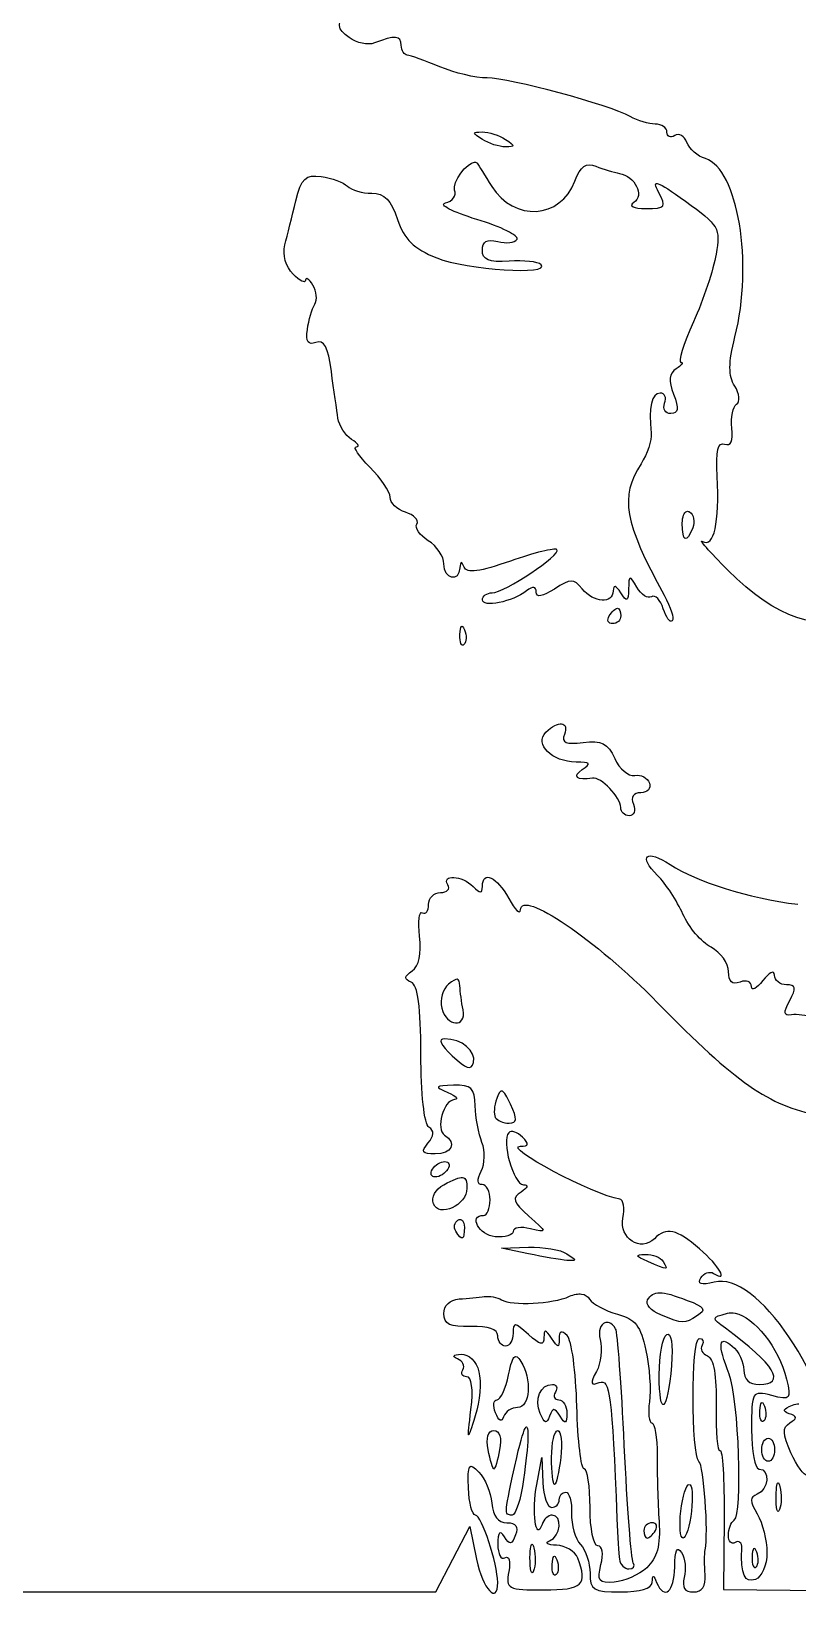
# Model space of a CAD drawing. Header units: millimetres. Extents: x 3 to 110, y 3 to 41.
# Drawn here: x 75.32 to 85.44, y 2.85 to 23.66 of the extents above; entities that cross this region are included whole.
import ezdxf

# ---------------------------------------------------------------- set-up
doc = ezdxf.new("R2010")
doc.units = ezdxf.units.MM
doc.layers.add('1', color=7, linetype='CONTINUOUS')

msp = doc.modelspace()

# ---------------------------------------------------------------- linework, layer by layer
at = {"layer": '1', "color": 7}
for points in [[(81.28034, 22.331313)], [(81.178529, 21.933404)], [(83.981468, 17.315087)], [(83.064715, 16.035063)], [(81.003851, 15.793735)], [(82.327824, 14.506993)], [(80.947548, 11.129427)], [(80.781654, 10.343947)], [(81.544394, 9.650448)], [(80.78475, 8.720275)], [(81.019885, 8.508402)], [(80.957364, 7.946679)], [(83.433676, 7.493477)], [(82.591878, 6.968963)], [(83.624361, 6.986531)], [(84.619669, 6.71523)], [(82.898847, 6.589141)], [(83.716356, 6.432561)], [(80.999221, 6.172113)], [(81.708727, 6.139556)], [(82.206884, 5.773688)], [(84.966405, 5.531843)], [(81.856523, 5.207832)], [(81.432767, 5.163906)], [(82.276125, 5.163906)], [(85.056839, 5.062621)], [(84.014541, 4.452839)], [(85.193258, 4.471442)], [(83.521544, 3.944861)], [(81.942301, 3.658574)], [(84.864593, 3.601731)], [(82.22342, 3.499928)]]:
    msp.add_lwpolyline(points, close=True, dxfattribs=at)
for points in [[(81.890125, 7.500711), (81.534578, 7.575644), (81.890125, 7.587529), (81.890125, 7.587529)], [(85.007759, 5.487917), (85.00723, 5.487917)], [(81.99863, 4.452839), (82.066337, 4.808373), (82.079778, 4.478163)], [(84.474439, 4.002223), (84.467216, 3.063263), (86.225767, 3.04466), (87.983789, 3.026054), (87.949155, 3.324229)], [(71.372421, 3.03019), (80.666428, 3.03019), (80.890689, 3.462204), (81.114976, 3.893701), (81.203849, 3.462204)]]:
    msp.add_lwpolyline(points, dxfattribs=at)
for points in [[(79.520758, 23.578264), (79.353779, 23.70034), (79.352853, 23.731143), (79.505756, 24.037667)], [(79.855085, 23.507983), (79.769651, 23.474669), (79.619182, 23.506292), (79.520758, 23.578264)], [(80.20907, 23.477495), (80.204334, 23.607662), (80.127288, 23.614136), (79.855085, 23.507983)], [(80.288154, 23.346238), (80.24725, 23.348664), (80.211716, 23.407645), (80.20907, 23.477495)], [(80.71654, 23.19379), (80.521754, 23.275181), (80.329032, 23.343857), (80.288154, 23.346238)], [(81.342332, 23.045481), (81.192896, 23.045481), (80.911353, 23.112397), (80.71654, 23.19379)], [(83.234736, 22.534918), (82.955653, 22.691077), (81.641681, 23.045481), (81.342332, 23.045481)], [(83.564935, 22.436215), (83.480348, 22.436215), (83.331758, 22.480625), (83.234736, 22.534918)], [(81.28034, 22.233127), (81.144874, 22.320661), (81.144874, 22.331313), (81.28034, 22.331313)], [(81.28034, 22.331313), (81.36416, 22.331313), (81.501399, 22.287295), (81.585219, 22.233127)], [(83.718949, 22.328728), (83.718949, 22.387905), (83.649522, 22.436215), (83.564935, 22.436215)], [(83.821263, 22.284286), (83.764986, 22.249507), (83.718949, 22.269549), (83.718949, 22.328728)], [(83.983003, 22.192304), (83.9503, 22.277532), (83.87754, 22.319066), (83.821263, 22.284286)], [(81.585219, 22.134426), (81.501399, 22.134426), (81.36416, 22.178964), (81.28034, 22.233127)], [(81.585219, 22.233127), (81.720686, 22.145597), (81.720686, 22.134426), (81.585219, 22.134426)], [(84.226922, 21.978881), (84.12556, 22.011054), (84.015705, 22.107069), (83.983003, 22.192304)], [(80.914475, 21.562369), (80.874814, 21.665697), (81.081877, 21.931139), (81.178529, 21.933404)], [(81.178529, 21.933404), (81.19234, 21.93373), (81.203849, 21.929041), (81.212131, 21.917386)], [(81.212131, 21.917386), (81.227688, 21.895452), (81.315159, 21.757668), (81.406414, 21.611462)], [(82.502476, 21.681741), (82.577829, 21.879966), (82.649584, 21.930245), (82.780499, 21.877593)], [(82.780499, 21.877593), (82.877496, 21.838575), (83.017778, 21.796549), (83.092099, 21.78406)], [(84.617579, 19.62192), (84.863932, 20.600276), (84.658245, 21.84198), (84.226922, 21.978881)], [(78.816411, 21.420259), (78.890124, 21.721275), (78.941691, 21.770622), (79.152299, 21.741685)], [(79.152299, 21.741685), (79.289142, 21.722884), (79.444425, 21.665609), (79.497501, 21.614561)], [(81.406414, 21.611462), (81.70026, 21.140626), (82.311658, 21.179851), (82.502476, 21.681741)], [(83.092099, 21.78406), (83.296648, 21.749633), (83.424653, 21.489929), (83.281752, 21.399071)], [(83.609385, 21.536014), (83.513394, 21.715404), (83.575651, 21.694697), (83.962842, 21.416642)], [(79.497501, 21.614561), (79.550603, 21.563512), (79.695779, 21.521544), (79.819948, 21.521544)], [(79.819948, 21.521544), (79.986794, 21.521544), (80.075482, 21.431358), (80.15999, 21.175313)], [(80.792502, 21.392869), (80.887196, 21.414811), (80.941859, 21.491003), (80.914475, 21.562369)], [(83.442989, 21.320006), (83.700878, 21.318587), (83.715536, 21.337693), (83.609385, 21.536014)], [(78.672743, 20.839933), (78.703672, 20.963544), (78.768522, 21.224679), (78.816411, 21.420259)], [(81.20541, 21.175829), (80.88336, 21.27332), (80.697808, 21.370935), (80.792502, 21.392869)], [(83.281752, 21.399071), (83.20923, 21.352975), (83.274317, 21.321064), (83.442989, 21.320006)], [(83.962842, 21.416642), (84.405224, 21.098949), (84.42901, 21.058222), (84.370061, 20.716426)], [(80.15999, 21.175313), (80.247011, 20.911667), (80.370704, 20.790191), (80.677779, 20.667335)], [(81.738704, 20.913831), (81.767411, 20.960289), (81.527434, 21.078336), (81.20541, 21.175829)], [(78.780216, 20.451327), (78.681659, 20.549876), (78.638876, 20.704472), (78.672743, 20.839933)], [(81.28034, 20.768104), (81.28034, 20.885489), (81.341036, 20.920059), (81.483408, 20.882825)], [(81.483408, 20.882825), (81.595115, 20.853612), (81.709997, 20.86737), (81.738704, 20.913831)], [(80.677779, 20.667335), (81.072219, 20.509506), (82.197253, 20.435634), (82.055992, 20.5769)], [(81.632765, 20.624443), (81.363949, 20.606341), (81.28034, 20.64025), (81.28034, 20.768104)], [(82.055992, 20.5769), (82.016754, 20.61613), (81.82636, 20.637487), (81.632765, 20.624443)], [(84.370061, 20.716426), (84.335639, 20.516827), (84.20012, 20.113211), (84.06931, 19.819841)], [(78.945078, 20.37123), (78.944231, 20.32533), (78.870148, 20.361398), (78.780216, 20.451327)], [(79.040169, 20.30715), (78.988813, 20.388306), (78.945078, 20.417132), (78.945078, 20.37123)], [(79.066521, 20.053418), (79.103272, 20.111965), (79.091498, 20.225997), (79.040169, 20.30715)], [(78.968335, 19.720107), (78.98548, 19.844762), (79.029718, 19.994868), (79.066521, 20.053418)], [(84.06931, 19.819841), (83.938526, 19.526472), (83.86357, 19.285786), (83.902384, 19.284992)], [(79.081497, 19.549056), (78.97868, 19.509649), (78.94611, 19.55883), (78.968335, 19.720107)], [(79.285623, 19.166136), (79.241781, 19.488816), (79.187727, 19.589826), (79.081497, 19.549056)], [(84.615012, 18.97235), (84.529658, 19.109917), (84.530108, 19.274567), (84.617579, 19.62192)], [(79.372961, 18.54602), (79.357589, 18.645908), (79.318378, 18.925053), (79.285623, 19.166136)], [(83.841927, 19.200241), (83.747153, 19.140101), (83.737893, 19.047216), (83.807822, 18.863313)], [(83.902384, 19.284992), (83.941199, 19.284137), (83.913947, 19.245932), (83.841927, 19.200241)], [(84.639301, 18.732053), (84.689783, 18.763247), (84.679226, 18.869552), (84.615012, 18.97235)], [(83.627985, 18.879849), (83.51731, 18.879849), (83.475612, 18.692755), (83.509637, 18.351715)], [(83.688443, 18.744457), (83.717044, 18.818963), (83.689845, 18.879849), (83.627985, 18.879849)], [(83.770622, 18.609064), (83.697041, 18.609064), (83.659868, 18.66995), (83.688443, 18.744457)], [(83.807822, 18.863313), (83.88053, 18.672062), (83.871322, 18.609064), (83.770622, 18.609064)], [(84.577283, 18.416829), (84.561619, 18.559452), (84.589506, 18.701282), (84.639301, 18.732053)], [(79.553301, 18.268001), (79.469481, 18.320928), (79.388307, 18.446134), (79.372961, 18.54602)], [(83.509637, 18.351715), (83.519136, 18.256621), (83.459658, 18.073448), (83.377346, 17.945022)], [(84.481689, 18.204956), (84.563551, 18.173503), (84.596068, 18.245914), (84.577283, 18.416829)], [(79.615849, 18.170333), (79.665379, 18.171187), (79.637121, 18.215071), (79.553301, 18.268001)], [(79.793596, 17.901098), (79.646276, 18.048418), (79.566319, 18.169539), (79.615849, 18.170333)], [(84.382973, 17.779142), (84.364664, 18.118924), (84.392498, 18.23918), (84.481689, 18.204956)], [(80.061274, 17.501639), (80.061274, 17.574074), (79.940915, 17.753779), (79.793596, 17.901098)], [(83.377346, 17.945022), (83.09403, 17.503015), (83.151207, 17.179242), (83.683812, 16.206114)], [(84.190224, 16.919247), (84.339978, 16.82908), (84.415887, 17.167934), (84.382973, 17.779142)], [(80.265929, 17.304752), (80.153349, 17.340482), (80.061274, 17.429207), (80.061274, 17.501639)], [(80.414757, 17.148691), (80.445687, 17.198721), (80.378509, 17.269023), (80.265929, 17.304752)], [(83.922016, 17.159025), (83.922016, 17.245319), (83.946596, 17.304752), (83.981468, 17.315087)], [(83.981468, 17.315087), (83.993083, 17.318534), (84.00581, 17.316111), (84.019171, 17.307853)], [(84.019171, 17.307853), (84.072591, 17.274825), (84.090953, 17.181113), (84.059494, 17.099081)], [(80.565649, 16.92855), (80.451719, 16.999699), (80.383827, 17.098663), (80.414757, 17.148691)], [(84.059494, 17.099081), (83.978902, 16.889063), (83.922016, 16.913706), (83.922016, 17.159025)], [(80.772341, 16.620556), (80.772341, 16.718876), (80.679578, 16.857401), (80.565649, 16.92855)], [(84.524049, 16.537874), (84.276531, 16.786275), (84.126327, 16.957712), (84.190224, 16.919247)], [(81.040046, 16.578183), (81.006179, 16.66068), (80.989273, 16.65809), (80.983716, 16.568881)], [(81.653429, 16.659315), (81.249834, 16.517464), (81.074362, 16.494342), (81.040046, 16.578183)], [(81.40951, 16.238668), (81.569609, 16.238668), (82.329465, 16.747062), (82.265277, 16.811244)], [(82.265277, 16.811244), (82.239533, 16.837001), (81.964367, 16.768609), (81.653429, 16.659315)], [(80.983716, 16.568881), (80.971228, 16.370983), (80.772341, 16.419595), (80.772341, 16.620556)], [(83.322074, 16.312566), (83.22484, 16.479399), (83.216744, 16.477708), (83.212511, 16.289312)], [(86.223703, 15.962718), (85.752904, 15.6983), (85.160873, 15.898816), (84.524049, 16.537874)], [(81.864804, 16.265542), (81.679358, 16.120463), (81.28034, 16.038916), (81.28034, 16.14617)], [(81.28034, 16.14617), (81.28034, 16.196819), (81.338654, 16.238668), (81.40951, 16.238668)], [(81.99191, 16.248487), (81.99191, 16.326851), (81.950317, 16.332452), (81.864804, 16.265542)], [(82.231701, 16.289312), (82.075306, 16.186828), (81.99191, 16.17253), (81.99191, 16.248487)], [(82.599631, 16.291378), (82.484749, 16.429784), (82.446199, 16.429853), (82.231701, 16.289312)], [(83.009417, 16.263991), (83.007247, 16.087797), (82.754676, 16.104564), (82.599631, 16.291378)], [(83.109165, 16.238668), (83.043521, 16.340268), (83.009417, 16.348658), (83.009417, 16.263991)], [(83.212511, 16.289312), (83.208648, 16.120627), (83.190921, 16.11216), (83.109165, 16.238668)], [(83.514823, 16.186992), (83.466404, 16.157065), (83.379701, 16.213601), (83.322074, 16.312566)], [(82.956712, 15.933778), (82.991266, 15.989658), (83.040108, 16.035063), (83.064715, 16.035063)], [(83.064715, 16.035063), (83.0894, 16.035063), (83.109165, 15.989658), (83.109165, 15.933778)], [(83.670372, 16.02938), (83.633303, 16.146162), (83.563242, 16.216919), (83.514823, 16.186992)], [(83.788693, 15.868149), (83.760409, 15.839865), (83.70744, 15.912599), (83.670372, 16.02938)], [(83.683812, 16.206114), (83.770119, 16.048573), (83.816977, 15.89643), (83.788693, 15.868149)], [(83.001664, 15.831977), (82.942557, 15.831977), (82.922184, 15.877898), (82.956712, 15.933778)], [(83.109165, 15.933778), (83.109165, 15.877898), (83.060825, 15.831977), (83.001664, 15.831977)], [(81.036924, 15.554991), (81.003137, 15.52123), (80.979218, 15.581214), (80.983716, 15.688317)], [(80.983716, 15.688317), (80.986151, 15.747496), (80.993188, 15.783053), (81.003851, 15.793735)], [(81.003851, 15.793735), (81.01454, 15.804418), (81.028986, 15.789819), (81.045205, 15.749295)], [(81.045205, 15.749295), (81.074654, 15.675953), (81.070685, 15.588752), (81.036924, 15.554991)], [(82.51798, 14.0016), (82.201751, 14.003685), (81.963705, 14.239524), (82.120074, 14.39589)], [(82.120074, 14.39589), (82.200825, 14.476659), (82.278638, 14.512793), (82.327824, 14.506993)], [(82.364496, 14.366952), (82.322586, 14.257769), (82.382937, 14.23202), (82.61204, 14.261016)], [(82.327824, 14.506993), (82.37701, 14.501194), (82.397648, 14.453336), (82.364496, 14.366952)], [(82.61204, 14.261016), (82.854689, 14.291718), (82.93708, 14.249872), (83.028546, 14.04914)], [(82.601192, 13.901863), (82.723667, 13.981005), (82.707528, 14.000277), (82.51798, 14.0016)], [(83.028546, 14.04914), (83.091279, 13.911454), (83.210262, 13.810553), (83.293129, 13.824867)], [(82.733986, 13.789727), (82.529913, 13.755123), (82.462391, 13.812161), (82.601192, 13.901863)], [(83.109165, 13.401121), (83.109165, 13.535355), (82.845375, 13.808619), (82.733986, 13.789727)], [(83.293129, 13.824867), (83.375996, 13.839189), (83.464129, 13.793947), (83.488471, 13.724098)], [(83.374779, 13.596973), (83.275587, 13.596973), (83.239048, 13.539651), (83.275561, 13.444529)], [(83.488471, 13.724098), (83.512892, 13.654248), (83.461483, 13.596973), (83.374779, 13.596973)], [(83.221824, 13.292084), (83.159964, 13.292084), (83.109165, 13.341249), (83.109165, 13.401121)], [(83.275561, 13.444529), (83.307708, 13.360709), (83.283683, 13.292084), (83.221824, 13.292084)], [(83.59441, 12.502984), (83.334378, 12.763018), (83.443941, 12.855255), (83.763902, 12.645612)], [(80.823511, 12.377928), (80.734823, 12.521451), (81.011842, 12.504317), (81.158897, 12.357257)], [(81.280843, 12.357257), (81.280843, 12.573894), (81.473407, 12.486696), (81.62914, 12.199644)], [(83.930298, 11.991388), (83.853622, 12.164624), (83.702413, 12.39497), (83.59441, 12.502984)], [(83.763902, 12.645612), (84.116882, 12.414332), (84.786806, 12.205471), (85.446993, 12.121095)], [(80.727918, 12.276125), (80.815045, 12.276125), (80.858066, 12.322048), (80.823511, 12.377928)], [(81.158897, 12.357257), (81.253723, 12.26243), (81.280843, 12.26243), (81.280843, 12.357257)], [(81.784688, 12.049266), (81.793367, 12.32335), (82.776451, 11.656077), (83.594912, 10.820918)], [(80.489158, 12.008959), (80.533343, 11.981641), (80.569274, 12.030359), (80.569274, 12.117478)], [(80.569274, 12.117478), (80.569274, 12.204595), (80.64079, 12.276125), (80.727918, 12.276125)], [(81.62914, 12.199644), (81.71251, 12.045967), (81.782043, 11.978474), (81.784688, 12.049266)], [(80.450926, 11.698384), (80.427801, 11.896475), (80.444946, 12.036278), (80.489158, 12.008959)], [(84.301323, 11.552657), (84.174032, 11.620787), (84.006974, 11.818153), (83.930298, 11.991388)], [(80.353268, 11.240531), (80.44275, 11.303147), (80.477913, 11.467427), (80.450926, 11.698384)], [(84.532833, 11.232263), (84.532833, 11.340559), (84.42864, 11.484527), (84.301323, 11.552657)], [(80.340859, 11.091703), (80.242461, 11.131605), (80.245265, 11.164921), (80.353268, 11.240531)], [(85.139019, 11.183688), (85.137193, 11.255226), (85.070598, 11.224497), (84.986566, 11.113407)], [(80.467991, 10.139823), (80.467991, 10.764557), (80.429018, 11.055929), (80.340859, 11.091703)], [(80.833857, 11.065348), (80.755752, 11.000573), (80.715218, 10.858277), (80.743925, 10.748571)], [(80.947548, 11.129427), (80.924582, 11.132751), (80.888678, 11.110854), (80.833857, 11.065348)], [(80.983716, 11.043644), (80.9807, 11.097524), (80.970487, 11.126102), (80.947548, 11.129427)], [(81.025044, 10.726867), (81.006259, 10.824657), (80.98795, 10.966952), (80.983716, 11.043644)], [(84.684783, 11.093769), (84.581622, 11.054183), (84.532833, 11.098982), (84.532833, 11.232263)], [(84.837209, 11.034342), (84.837209, 11.099141), (84.768603, 11.125932), (84.684783, 11.093769)], [(84.986566, 11.113407), (84.904519, 11.004936), (84.837209, 10.969535), (84.837209, 11.034342)], [(85.298165, 11.05708), (85.212388, 11.05708), (85.141665, 11.113838), (85.139019, 11.183688)], [(85.342086, 10.847789), (85.432521, 11.016778), (85.42416, 11.05708), (85.298165, 11.05708)], [(83.594912, 10.820918), (84.643667, 9.750775), (85.058982, 9.460946), (85.721922, 9.335224)], [(85.363809, 10.660721), (85.259748, 10.643558), (85.25488, 10.684875), (85.342086, 10.847789)], [(80.743925, 10.748571), (80.808483, 10.50168), (81.072061, 10.481329), (81.025044, 10.726867)], [(85.650087, 10.619899), (85.566267, 10.654257), (85.437416, 10.672839), (85.363809, 10.660721)], [(80.781654, 10.343947), (80.689394, 10.344949), (80.725669, 10.264487), (80.883466, 10.117088)], [(81.163553, 10.02872), (81.202183, 10.181694), (81.008375, 10.341565), (80.781654, 10.343947)], [(80.574433, 9.173992), (80.513076, 9.211899), (80.467991, 9.621677), (80.467991, 10.139823)], [(80.883466, 10.117088), (81.065711, 9.946834), (81.137095, 9.924284), (81.163553, 10.02872)], [(80.899473, 9.728997), (80.651903, 9.722671), (80.643463, 9.711805), (80.823511, 9.63443)], [(80.823511, 9.63443), (80.935377, 9.586406), (80.974694, 9.543776), (80.911353, 9.53986)], [(81.186281, 9.456662), (81.180222, 9.693819), (81.136645, 9.735056), (80.899473, 9.728997)], [(81.544394, 9.650448), (81.518439, 9.661386), (81.498066, 9.627564), (81.471025, 9.553814)], [(81.651894, 9.477334), (81.601862, 9.583538), (81.570376, 9.639513), (81.544394, 9.650448)], [(80.911353, 9.53986), (80.765118, 9.530798), (80.659391, 9.145489), (80.782183, 9.069606)], [(81.275155, 8.974005), (81.230202, 9.085764), (81.19025, 9.302992), (81.186281, 9.456662)], [(81.471025, 9.553814), (81.4361, 9.458575), (81.427052, 9.346127), (81.451393, 9.304217)], [(81.632765, 9.228253), (81.742117, 9.228253), (81.745821, 9.277878), (81.651894, 9.477334)], [(80.562024, 8.96522), (80.64333, 9.063219), (80.647246, 9.128981), (80.574433, 9.173992)], [(81.451393, 9.304217), (81.475656, 9.262307), (81.557491, 9.228253), (81.632765, 9.228253)], [(80.658676, 8.82156), (80.484554, 8.82156), (80.465954, 8.849473), (80.562024, 8.96522)], [(80.782183, 9.069606), (80.949717, 8.966054), (80.877804, 8.82156), (80.658676, 8.82156)], [(81.264307, 8.593151), (81.315265, 8.69094), (81.320081, 8.862245), (81.275155, 8.974005)], [(81.628108, 9.101645), (81.527302, 9.000839), (81.69219, 8.415422), (81.821889, 8.413835)], [(81.810538, 9.043251), (81.744419, 9.109386), (81.662292, 9.135834), (81.628108, 9.101645)], [(81.783154, 8.921813), (81.896581, 8.922967), (81.903116, 8.950682), (81.810538, 9.043251)], [(83.095195, 8.224698), (82.752771, 8.274389), (81.538944, 8.919432), (81.783154, 8.921813)], [(80.659179, 8.51667), (80.603431, 8.51667), (80.585387, 8.562591), (80.619915, 8.618471)], [(80.619915, 8.618471), (80.654469, 8.674351), (80.72887, 8.720275), (80.78475, 8.720275)], [(80.823511, 8.618471), (80.788983, 8.562591), (80.715059, 8.51667), (80.659179, 8.51667)], [(80.78475, 8.720275), (80.840498, 8.720275), (80.858066, 8.674351), (80.823511, 8.618471)], [(81.276716, 8.415383), (81.209141, 8.415383), (81.204881, 8.478808), (81.264307, 8.593151)], [(80.633858, 8.161653), (80.600997, 8.247269), (80.65902, 8.35456), (80.769775, 8.413835)], [(81.077246, 8.367842), (81.077246, 8.14487), (80.70646, 7.972486), (80.633858, 8.161653)], [(80.769775, 8.413835), (80.898547, 8.482764), (80.97517, 8.51504), (81.019885, 8.508402)], [(81.019885, 8.508402), (81.064599, 8.501761), (81.077246, 8.455888), (81.077246, 8.367842)], [(81.382125, 8.212297), (81.382125, 8.324056), (81.334553, 8.415383), (81.276716, 8.415383)], [(81.821889, 8.413835), (81.891765, 8.412922), (81.879541, 8.373121), (81.791938, 8.317714)], [(81.297379, 8.008692), (81.343946, 8.008692), (81.382125, 8.100537), (81.382125, 8.212297)], [(81.791938, 8.317714), (81.667452, 8.238972), (81.683909, 8.186606), (81.89322, 7.999905)], [(83.137052, 7.972518), (83.16224, 8.10432), (83.143322, 8.217713), (83.095195, 8.224698)], [(80.92945, 7.798886), (80.897304, 7.850903), (80.909871, 7.917334), (80.957364, 7.946679)], [(80.957364, 7.946679), (81.00483, 7.976021), (81.043644, 7.933474), (81.043644, 7.852112)], [(81.449832, 7.726022), (81.236472, 7.74368), (81.093545, 8.008692), (81.297379, 8.008692)], [(81.89322, 7.999905), (82.140711, 7.779238), (82.141002, 7.777206), (81.915445, 7.832474)], [(83.553055, 7.700699), (83.371472, 7.519105), (83.08604, 7.70566), (83.137052, 7.972518)], [(81.043644, 7.852112), (81.043644, 7.680797), (81.011603, 7.665954), (80.92945, 7.798886)], [(81.687031, 7.797335), (81.687031, 7.747305), (81.580219, 7.715227), (81.449832, 7.726022)], [(81.915445, 7.832474), (81.789716, 7.86328), (81.687031, 7.847357), (81.687031, 7.797335)], [(84.150431, 7.565306), (83.843356, 7.829403), (83.711541, 7.859166), (83.553055, 7.700699)], [(81.890125, 7.587529), (82.085705, 7.59403), (82.314278, 7.554879), (82.398098, 7.500711)], [(82.398098, 7.414412), (82.314278, 7.420913), (82.085705, 7.459545), (81.890125, 7.500711)], [(82.398098, 7.500711), (82.533564, 7.413248), (82.533564, 7.403908), (82.398098, 7.414412)], [(83.464685, 7.399426), (83.299029, 7.470602), (83.293605, 7.487657), (83.433676, 7.493477)], [(83.433676, 7.493477), (83.528158, 7.497407), (83.63378, 7.455306), (83.668308, 7.399426)], [(84.335427, 7.24233), (84.541934, 7.114693), (84.4134, 7.339144), (84.150431, 7.565306)], [(83.668308, 7.399426), (83.740512, 7.2826), (83.73657, 7.2826), (83.464685, 7.399426)], [(84.344741, 7.127609), (84.170645, 7.083599), (84.116749, 7.099995), (84.167999, 7.182902)], [(84.167999, 7.182902), (84.208136, 7.247841), (84.28341, 7.274479), (84.335427, 7.24233)], [(86.067626, 4.592883), (85.83601, 5.902482), (84.907456, 7.268839), (84.344741, 7.127609)], [(80.772341, 6.709547), (80.772341, 6.819047), (80.852827, 6.896176), (80.975435, 6.903849)], [(80.975435, 6.903849), (81.087195, 6.910823), (81.235811, 6.924947), (81.305661, 6.935371)], [(81.305661, 6.935371), (81.375511, 6.945785), (81.478698, 6.926989), (81.534578, 6.893514)], [(81.534578, 6.893514), (81.673617, 6.810216), (82.204449, 6.837148), (82.433737, 6.938991)], [(82.433737, 6.938991), (82.493109, 6.965359), (82.546952, 6.975323), (82.591878, 6.968963)], [(82.591878, 6.968963), (82.636804, 6.9626), (82.672708, 6.93989), (82.696256, 6.901783)], [(82.696256, 6.901783), (82.737293, 6.835388), (82.903107, 6.745917), (83.064212, 6.702829)], [(83.636267, 6.693527), (83.506939, 6.745393), (83.429363, 6.834063), (83.464182, 6.890413)], [(83.464182, 6.890413), (83.504213, 6.955215), (83.547367, 6.987264), (83.624361, 6.986531)], [(83.624361, 6.986531), (83.701381, 6.985801), (83.812347, 6.952098), (83.988162, 6.885246)], [(83.988162, 6.885246), (84.214381, 6.799238), (84.241262, 6.759133), (84.122015, 6.683708)], [(81.127888, 6.540047), (80.849811, 6.530819), (80.772341, 6.567643), (80.772341, 6.709547)], [(83.064212, 6.702829), (83.301014, 6.639504), (83.373113, 6.547588), (83.441957, 6.224305)], [(84.122015, 6.683708), (83.945644, 6.572168), (83.938632, 6.572258), (83.636267, 6.693527)], [(84.491505, 6.515761), (84.304445, 6.652286), (84.304947, 6.65839), (84.51836, 6.714199)], [(84.51836, 6.714199), (84.549978, 6.722464), (84.584109, 6.722234), (84.619669, 6.71523)], [(84.619669, 6.71523), (84.868509, 6.666206), (85.192888, 6.266902), (85.298165, 5.845001)], [(81.483937, 6.417059), (81.483937, 6.506009), (81.361964, 6.5478), (81.127888, 6.540047)], [(81.890125, 6.434111), (81.707298, 6.599481), (81.687031, 6.600827), (81.687031, 6.449616)], [(82.195004, 6.38347), (82.114809, 6.507464), (82.094753, 6.508906), (82.094753, 6.39277)], [(82.401696, 6.42016), (82.329121, 6.492732), (82.294752, 6.479905), (82.294752, 6.378302)], [(82.898847, 6.589141), (82.843682, 6.567363), (82.808175, 6.482453), (82.838364, 6.366933)], [(82.958776, 6.588625), (82.937715, 6.596576), (82.91721, 6.596401), (82.898847, 6.589141)], [(83.041458, 6.510075), (83.01574, 6.552761), (82.986874, 6.578023), (82.958776, 6.588625)], [(83.156181, 4.964953), (83.118372, 5.772828), (83.066593, 6.468165), (83.041458, 6.510075)], [(83.716356, 6.432561), (83.775702, 6.469893), (83.800864, 6.312003), (83.778374, 6.026386)], [(84.937989, 5.773688), (85.305098, 5.773688), (85.146321, 6.037927), (84.491505, 6.515761)], [(81.585219, 6.281666), (81.529339, 6.281666), (81.483937, 6.342735), (81.483937, 6.417059)], [(81.687031, 6.449616), (81.687031, 6.357133), (81.641099, 6.281666), (81.585219, 6.281666)], [(82.094753, 6.39277), (82.093563, 6.283606), (82.045514, 6.293482), (81.890125, 6.434111)], [(82.294752, 6.378302), (82.293429, 6.253012), (82.278771, 6.253859), (82.195004, 6.38347)], [(82.528828, 5.485851), (82.516869, 5.941801), (82.459587, 6.362285), (82.401696, 6.42016)], [(82.838364, 6.366933), (82.869955, 6.246138), (82.847254, 6.056453), (82.787723, 5.945254)], [(83.617137, 5.903395), (83.617137, 6.160868), (83.662011, 6.398972), (83.716356, 6.432561)], [(84.142679, 4.756697), (84.03711, 4.837159), (84.039571, 6.382951), (84.145272, 6.382951)], [(84.145272, 6.382951), (84.197236, 6.382951), (84.214407, 6.342026), (84.183504, 6.292001)], [(84.183504, 6.292001), (84.152574, 6.241976), (84.184165, 6.179198), (84.253777, 6.152476)], [(84.541617, 5.90753), (84.385063, 6.308553), (84.398848, 6.434047), (84.582442, 6.281666)], [(84.582442, 6.281666), (84.666262, 6.212102), (84.734895, 6.069291), (84.734895, 5.964373)], [(80.951146, 6.112685), (80.873412, 6.144025), (80.892118, 6.167218), (80.999221, 6.172113)], [(81.021446, 5.96799), (81.053011, 6.019097), (81.02134, 6.084383), (80.951146, 6.112685)], [(80.999221, 6.172113), (81.102726, 6.176833), (81.199669, 6.08229), (81.234859, 5.942153)], [(81.626574, 5.900812), (81.655942, 6.046632), (81.679834, 6.122437), (81.708727, 6.139556)], [(81.708727, 6.139556), (81.718358, 6.145263), (81.728623, 6.144385), (81.739736, 6.13749)], [(81.739736, 6.13749), (81.754552, 6.128298), (81.770824, 6.108491), (81.789848, 6.078578)], [(81.789848, 6.078578), (81.937168, 5.847126), (81.909889, 5.468798), (81.745927, 5.468798)], [(83.441957, 6.224305), (83.488153, 6.004338), (83.509902, 5.698949), (83.488471, 5.545279)], [(84.253777, 6.152476), (84.337729, 6.120271), (84.376702, 5.894941), (84.3685, 5.483784)], [(81.07259, 5.875492), (81.012768, 5.875492), (80.989855, 5.916883), (81.021446, 5.96799)], [(81.129951, 5.443475), (81.16223, 5.714657), (81.140905, 5.875492), (81.07259, 5.875492)], [(81.234859, 5.942153), (81.26772, 5.811198), (81.246236, 5.548046), (81.18681, 5.357692)], [(81.474121, 5.570599), (81.521243, 5.570599), (81.589982, 5.719202), (81.626574, 5.900812)], [(82.787723, 5.945254), (82.70131, 5.783737), (82.708163, 5.753765), (82.823388, 5.797977)], [(82.823388, 5.797977), (82.966687, 5.852965), (82.992827, 5.652255), (83.059026, 3.995505)], [(83.778374, 6.026386), (83.729135, 5.40142), (83.617137, 5.316121), (83.617137, 5.903395)], [(84.607763, 3.98), (84.722195, 4.050634), (84.669728, 5.579336), (84.541617, 5.90753)], [(84.734895, 5.964373), (84.734895, 5.841347), (84.806941, 5.773688), (84.937989, 5.773688)], [(85.298165, 5.845001), (85.36484, 5.577825), (85.352961, 5.564665), (85.102824, 5.627445)], [(82.045144, 5.387667), (81.966298, 5.578042), (82.048319, 5.773688), (82.206884, 5.773688)], [(82.206884, 5.773688), (82.262631, 5.773688), (82.2802, 5.727764), (82.245645, 5.671884)], [(82.245645, 5.671884), (82.211117, 5.616004), (82.23141, 5.570599), (82.290598, 5.570599)], [(85.102824, 5.627445), (84.841575, 5.693019), (84.836706, 5.684537), (84.836706, 5.175275)], [(81.18681, 5.357692), (81.07886, 5.011861), (81.078569, 5.011999), (81.129951, 5.443475)], [(81.454489, 5.398001), (81.418162, 5.492965), (81.426972, 5.570599), (81.474121, 5.570599)], [(81.745927, 5.468798), (81.666764, 5.468798), (81.583685, 5.413866), (81.56146, 5.346842)], [(82.307134, 5.353559), (82.233051, 5.470489), (82.211408, 5.470489), (82.168122, 5.353559)], [(82.290598, 5.570599), (82.349758, 5.570599), (82.396537, 5.490624), (82.396537, 5.392834)], [(82.626512, 4.656444), (82.584602, 4.656711), (82.540734, 5.029898), (82.528828, 5.485851)], [(83.488471, 5.545279), (83.467039, 5.391609), (83.481353, 5.26571), (83.520512, 5.26571)], [(84.3685, 5.483784), (84.361727, 5.142658), (84.38456, 4.881046), (84.419141, 4.902424)], [(84.999478, 5.293097), (84.96569, 5.259336), (84.941746, 5.31932), (84.946244, 5.426423)], [(84.946244, 5.426423), (84.948704, 5.485602), (84.955716, 5.521159), (84.966405, 5.531843)], [(84.966405, 5.531843), (84.977094, 5.542524), (84.99154, 5.528443), (85.007759, 5.487917)], [(85.00723, 5.487917), (85.036678, 5.414575), (85.033239, 5.326858), (84.999478, 5.293097)], [(85.335895, 5.387148), (85.240539, 5.41893), (85.25226, 5.450489), (85.37672, 5.498252)], [(85.37672, 5.498252), (85.411539, 5.511616), (85.439453, 5.519318), (85.461995, 5.51944)], [(81.56146, 5.346842), (81.53606, 5.270618), (81.495949, 5.290004), (81.454489, 5.398001)], [(81.735608, 4.808373), (81.790562, 5.052276), (81.83189, 5.182102), (81.856523, 5.207832)], [(81.856523, 5.207832), (81.897586, 5.250713), (81.892268, 5.004905), (81.825514, 4.517953)], [(82.168122, 5.353559), (82.128858, 5.247462), (82.100018, 5.255187), (82.045144, 5.387667)], [(82.396537, 5.392834), (82.39532, 5.25369), (82.37582, 5.245173), (82.307134, 5.353559)], [(83.520512, 5.26571), (83.559696, 5.26571), (83.589753, 5.07118), (83.589753, 4.833696)], [(85.356056, 4.870386), (85.245487, 5.12034), (85.242497, 5.202803), (85.342615, 5.264675)], [(85.342615, 5.264675), (85.442152, 5.326217), (85.440855, 5.352162), (85.335895, 5.387148)], [(81.357334, 4.910176), (81.32696, 5.069088), (81.355059, 5.163906), (81.432767, 5.163906)], [(81.432767, 5.163906), (81.511083, 5.163906), (81.539103, 5.069088), (81.508728, 4.910176)], [(82.195004, 4.808373), (82.195004, 5.003953), (82.231463, 5.163906), (82.276125, 5.163906)], [(82.276125, 5.163906), (82.320839, 5.163906), (82.338672, 5.003953), (82.315918, 4.808373)], [(84.836706, 5.175275), (84.836706, 4.889817), (84.882109, 4.655928), (84.937989, 4.655928)], [(84.972093, 4.910176), (84.972093, 4.993996), (85.010273, 5.062621), (85.056839, 5.062621)], [(85.056839, 5.062621), (85.103406, 5.062621), (85.141083, 4.993996), (85.141083, 4.910176)], [(81.432767, 4.655928), (81.417871, 4.655928), (81.384057, 4.770477), (81.357334, 4.910176)], [(81.508728, 4.910176), (81.482032, 4.770477), (81.447583, 4.655928), (81.432767, 4.655928)], [(81.673061, 4.046665), (81.565323, 4.046665), (81.565984, 4.055642), (81.735608, 4.808373)], [(82.234797, 4.452839), (82.212837, 4.452839), (82.195004, 4.612793), (82.195004, 4.808373)], [(82.315918, 4.808373), (82.293085, 4.612793), (82.256493, 4.452839), (82.234797, 4.452839)], [(83.274529, 3.415695), (83.247171, 3.459989), (83.193963, 4.157078), (83.156181, 4.964953)], [(83.589753, 4.833696), (83.588695, 4.596206), (83.599728, 4.204586), (83.614544, 3.963464)], [(84.419141, 4.902424), (84.453855, 4.923794), (84.478408, 4.518615), (84.474439, 4.002223)], [(85.056839, 4.757732), (85.010273, 4.757732), (84.972093, 4.826356), (84.972093, 4.910176)], [(85.141083, 4.910176), (85.141083, 4.826356), (85.103406, 4.757732), (85.056839, 4.757732)], [(85.60151, 4.783052), (85.708745, 4.439671), (85.516394, 4.508135), (85.356056, 4.870386)], [(81.096376, 4.406331), (81.084443, 4.723764), (81.100953, 4.748479), (81.233297, 4.616137)], [(81.233297, 4.616137), (81.315821, 4.533609), (81.392973, 4.348676), (81.40488, 4.205311)], [(82.702977, 4.14795), (82.702977, 4.427349), (82.668422, 4.656179), (82.626512, 4.656444)], [(84.225361, 3.588812), (84.269546, 3.810186), (84.205967, 4.708458), (84.142679, 4.756697)], [(84.937989, 4.655928), (85.084515, 4.655928), (85.063348, 4.376669), (84.912668, 4.322098)], [(81.190409, 4.046146), (81.146197, 4.046146), (81.103784, 4.208373), (81.096376, 4.406331)], [(81.825514, 4.517953), (81.78998, 4.258694), (81.721347, 4.046665), (81.673061, 4.046665)], [(82.069433, 3.924192), (81.987147, 3.677733), (81.930976, 4.098285), (81.99863, 4.452839)], [(82.079778, 4.478163), (82.087133, 4.296553), (82.139124, 4.14795), (82.195004, 4.14795)], [(83.902914, 4.097306), (83.925747, 4.292886), (83.975991, 4.452839), (84.014541, 4.452839)], [(84.014541, 4.452839), (84.05317, 4.452839), (84.065711, 4.292886), (84.042957, 4.097306)], [(85.161217, 4.300395), (85.162778, 4.426124), (85.175902, 4.48946), (85.193258, 4.471442)], [(85.193258, 4.471442), (85.199053, 4.465439), (85.205456, 4.450164), (85.211859, 4.425452)], [(85.211859, 4.425452), (85.237682, 4.326599), (85.235565, 4.189346), (85.207731, 4.12056)], [(81.40488, 4.205311), (81.419141, 4.032975), (81.486768, 3.944861), (81.604349, 3.944861)], [(82.195004, 4.14795), (82.250884, 4.14795), (82.296286, 4.193355), (82.296286, 4.249235)], [(82.296286, 4.249235), (82.296286, 4.305115), (82.33555, 4.351038), (82.383096, 4.351038)], [(82.383096, 4.351038), (82.430641, 4.351038), (82.464614, 4.225139), (82.459058, 4.071469)], [(84.912668, 4.322098), (84.811068, 4.285305), (84.811068, 4.233209), (84.912668, 4.061132)], [(85.207731, 4.12056), (85.17995, 4.051774), (85.158572, 4.132755), (85.161217, 4.300395)], [(81.482905, 3.157314), (81.481794, 3.402328), (81.269942, 4.046146), (81.190409, 4.046146)], [(82.203259, 4.046146), (82.152035, 4.046146), (82.091658, 3.991211), (82.069433, 3.924192)], [(82.169154, 3.707149), (82.315019, 3.766006), (82.34325, 4.046146), (82.203259, 4.046146)], [(82.459058, 4.071469), (82.453422, 3.9178), (82.506021, 3.731901), (82.575871, 3.658059)], [(82.806323, 3.639972), (82.749385, 3.639972), (82.702977, 3.86855), (82.702977, 4.14795)], [(83.059026, 3.995505), (83.067837, 3.771985), (83.083368, 3.532053), (83.092628, 3.462204)], [(83.614544, 3.963464), (83.634362, 3.640895), (83.591473, 3.47942), (83.451773, 3.3511)], [(83.93133, 3.741773), (83.892701, 3.741773), (83.880159, 3.901726), (83.902914, 4.097306)], [(84.042957, 4.097306), (84.020124, 3.901726), (83.969879, 3.741773), (83.93133, 3.741773)], [(84.531801, 3.780531), (84.531801, 3.864351), (84.565853, 3.954124), (84.607763, 3.98)], [(84.912668, 4.061132), (84.982518, 3.942829), (85.0398, 3.712989), (85.0398, 3.550572)], [(81.57281, 3.758309), (81.511533, 3.854919), (81.484969, 3.826328), (81.484969, 3.65909)], [(81.720104, 3.783632), (81.670389, 3.654071), (81.641972, 3.649198), (81.57281, 3.758309)], [(81.604349, 3.944861), (81.724946, 3.944861), (81.761961, 3.892685), (81.720104, 3.783632)], [(83.521544, 3.944861), (83.462356, 3.944861), (83.414043, 3.898938), (83.414043, 3.843058)], [(83.414043, 3.843058), (83.414043, 3.787178), (83.43439, 3.741773), (83.458996, 3.741773)], [(83.458996, 3.741773), (83.483629, 3.741773), (83.531968, 3.787178), (83.566496, 3.843058)], [(83.566496, 3.843058), (83.601051, 3.898938), (83.580704, 3.944861), (83.521544, 3.944861)], [(84.621733, 3.683895), (84.57215, 3.653256), (84.531801, 3.696711), (84.531801, 3.780531)], [(81.484969, 3.65909), (81.484122, 3.530061), (81.526641, 3.451014), (81.579028, 3.483391)], [(81.909757, 3.487524), (81.911291, 3.613254), (81.924944, 3.676593), (81.942301, 3.658574)], [(81.942301, 3.658574), (81.948095, 3.652568), (81.953969, 3.637297), (81.960398, 3.612582)], [(81.960398, 3.612582), (81.986221, 3.513728), (81.984607, 3.376479), (81.956773, 3.307692)], [(82.260118, 3.647721), (82.140367, 3.652132), (82.099304, 3.678963), (82.169154, 3.707149)], [(82.539676, 3.479256), (82.505757, 3.567648), (82.379868, 3.643303), (82.260118, 3.647721)], [(82.575871, 3.658059), (82.645721, 3.584219), (82.702977, 3.412912), (82.702977, 3.277202)], [(82.847677, 3.391925), (82.883264, 3.533681), (82.865404, 3.639972), (82.806323, 3.639972)], [(83.821766, 3.360403), (83.822824, 3.584896), (83.851637, 3.646631), (83.911168, 3.552638)], [(83.911168, 3.552638), (83.959428, 3.476602), (83.975991, 3.327999), (83.948395, 3.222425)], [(84.222794, 3.259115), (84.213534, 3.384845), (84.214248, 3.532932), (84.225361, 3.588812)], [(84.70751, 3.613616), (84.709997, 3.682763), (84.671289, 3.714531), (84.621733, 3.683895)], [(84.887347, 3.197105), (84.743705, 3.141981), (84.694546, 3.255633), (84.70751, 3.613616)], [(84.864593, 3.601731), (84.853904, 3.591048), (84.84684, 3.55549), (84.844459, 3.496311)], [(84.905948, 3.557289), (84.889729, 3.597813), (84.875309, 3.612413), (84.864593, 3.601731)], [(85.0398, 3.550572), (85.0398, 3.381799), (84.974448, 3.230527), (84.887347, 3.197105)], [(84.898195, 3.362985), (84.931797, 3.396746), (84.935316, 3.483947), (84.905948, 3.557289)], [(81.203849, 3.462204), (81.284441, 3.069652), (81.485551, 2.851199), (81.482905, 3.157314)], [(81.579028, 3.483391), (81.63295, 3.516213), (81.654778, 3.435155), (81.630172, 3.29994)], [(81.956773, 3.307692), (81.928992, 3.238906), (81.907111, 3.31989), (81.909757, 3.487524)], [(82.093721, 3.057577), (82.608494, 3.057577), (82.676783, 3.121974), (82.539676, 3.479256)], [(82.256493, 3.261184), (82.222706, 3.227423), (82.198258, 3.287404), (82.202756, 3.394507)], [(82.202756, 3.394507), (82.20519, 3.453687), (82.212731, 3.489247), (82.22342, 3.499928)], [(82.22342, 3.499928), (82.234109, 3.510609), (82.248053, 3.496528), (82.264245, 3.456002)], [(82.264245, 3.456002), (82.293693, 3.382659), (82.290254, 3.294945), (82.256493, 3.261184)], [(83.023387, 3.159896), (82.818917, 3.145646), (82.794152, 3.178695), (82.847677, 3.391925)], [(83.451773, 3.3511), (83.347342, 3.255181), (83.154408, 3.169024), (83.023387, 3.159896)], [(83.092628, 3.462204), (83.101915, 3.392354), (83.15798, 3.335079), (83.217167, 3.335079)], [(83.217167, 3.335079), (83.277624, 3.335079), (83.301913, 3.371401), (83.274529, 3.415695)], [(83.583033, 3.157314), (83.681193, 2.914093), (83.81912, 3.032449), (83.821766, 3.360403)], [(84.844459, 3.496311), (84.840066, 3.389208), (84.864435, 3.329224), (84.898195, 3.362985)], [(81.630172, 3.29994), (81.588606, 3.070806), (81.614218, 3.057577), (82.093721, 3.057577)], [(82.702977, 3.277202), (82.702977, 3.057069), (82.746606, 3.03019), (83.109165, 3.03019)], [(83.109165, 3.03019), (83.362291, 3.03019), (83.51858, 3.078217), (83.523607, 3.157314)], [(83.523607, 3.157314), (83.530037, 3.258914), (83.542049, 3.258914), (83.583033, 3.157314)], [(83.948395, 3.222425), (83.913814, 3.090203), (83.951676, 3.03019), (84.069812, 3.03019)], [(84.069812, 3.03019), (84.185435, 3.03019), (84.23523, 3.105011), (84.222794, 3.259115)]]:
    msp.add_open_spline(points, degree=3, dxfattribs=at)

doc.saveas('drawing.dxf')
